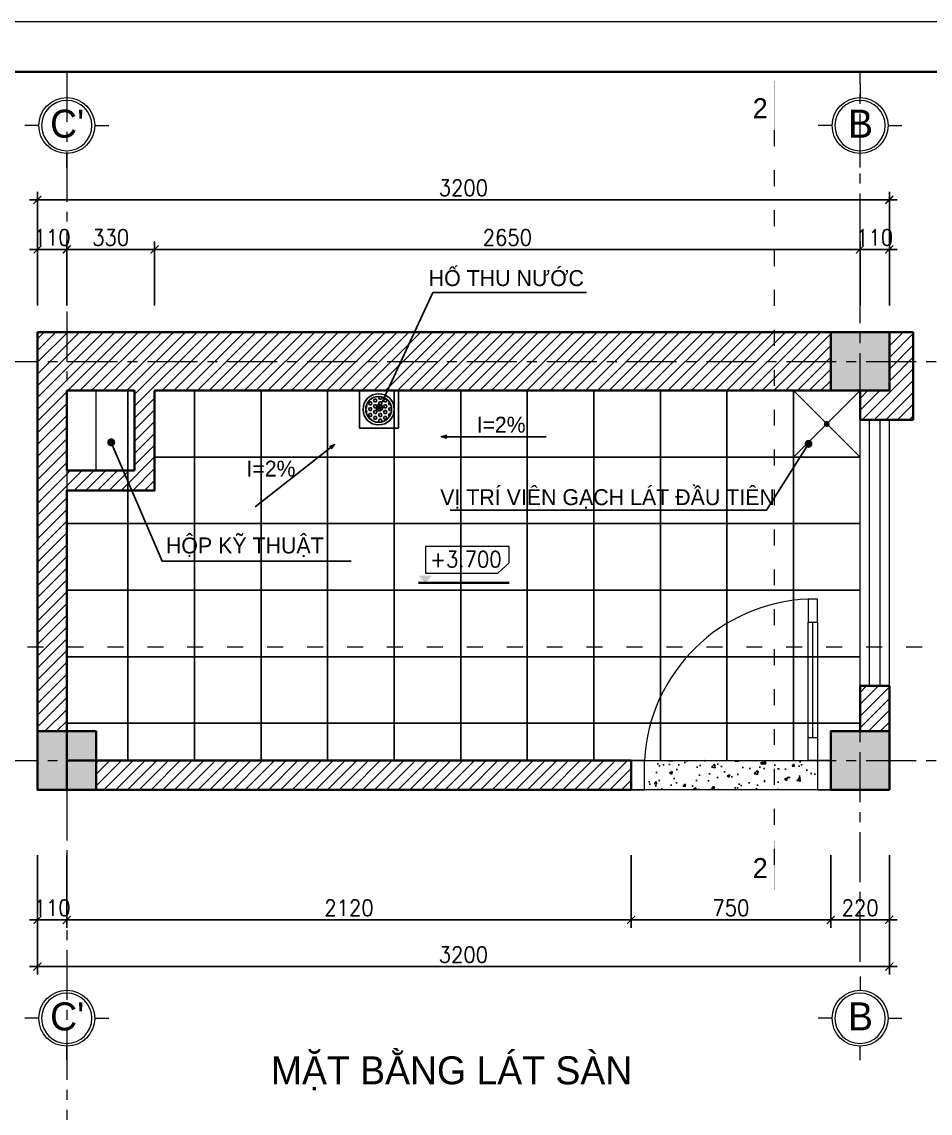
# Model space of a CAD drawing. Header units: millimetres. Extents: x -529782 to -142003, y -492574 to -273331.
# Drawn here: x -240001 to -236589, y -448424 to -444323 of the extents above; entities that cross this region are included whole.
import ezdxf
from ezdxf.enums import TextEntityAlignment as Align

# ---------------------------------------------------------------- set-up
doc = ezdxf.new("R2010")
doc.units = ezdxf.units.MM
doc.header["$LTSCALE"] = 500
doc.header["$MEASUREMENT"] = 0
doc.header["$PDMODE"] = 3
doc.linetypes.add('ACAD_ISO03W100', pattern=[30, 12, -18])
doc.linetypes.add('CENTER', pattern=[2, 1.25, -0.25, 0.25, -0.25])
doc.layers.get('0').update_dxf_attribs({"linetype": 'CONTINUOUS', "lineweight": 13})
doc.layers.get('Defpoints').update_dxf_attribs({"color": 255, "linetype": 'CONTINUOUS', "lineweight": 13})
for name, color, linetype, lineweight in [('1.cat 30', 30, 'CONTINUOUS', 35), ('1.cot', 2, 'CONTINUOUS', 35), ('2.thay 145', 145, 'CONTINUOUS', 18), ('3.manh 08', 8, 'CONTINUOUS', 9), ('7.tim 67', 67, 'CENTER', 9), ('8.vat lieu 08', 8, 'CONTINUOUS', 5), ('9.text \xad white', 7, 'CONTINUOUS', 15), ('CA.dim 08', 251, 'CONTINUOUS', 13), ('CA.manh 08', 8, 'CONTINUOUS', 9), ('CA.thay 145', 145, 'CONTINUOUS', 18), ('Dim', 145, 'CONTINUOUS', 15), ('noithat', 15, 'CONTINUOUS', 9)]:
    doc.layers.add(name, color=color, linetype=linetype, lineweight=lineweight)
for name, color, linetype in [('Furniture', 155, 'CONTINUOUS'), ('HACH', 250, 'CONTINUOUS'), ('TEXT', 3, 'CONTINUOUS'), ('THAY', 7, 'CONTINUOUS')]:
    doc.layers.add(name, color=color, linetype=linetype)
doc.styles.add('CA.JSC1', font='')
doc.styles.add('K2', font='')
doc.styles.get("Standard").update_dxf_attribs({"font": 'txt.shx', "width": 0.9})
doc.styles.add('VnAvantH', font='')
doc.styles.get('CA.JSC1').set_extended_font_data('.VnAvantH')
doc.styles.get('K2').set_extended_font_data('.VnTeknicalH')
doc.styles.get('VnAvantH').set_extended_font_data('.VnAvantH')
doc.dimstyles.new('CA 20', dxfattribs={"dimscale": 0, "dimtxt": 35, "dimasz": 20, "dimexe": 20, "dimexo": 0, "dimgap": 10, "dimtad": 1, "dimdec": 0, "dimzin": 0, "dimdsep": 46, "dimtxsty": 'Standard', "dimblk": 'ARCHTICK', "dimcen": 0.09, "dimdle": 20, "dimclrd": 256, "dimclre": 256, "dimclrt": 7, "dimadec": 0, "dimazin": 0, "dimtfac": 1, "dimtdec": 0, "dimtix": 1, "dimtmove": 2, "dimatfit": 3, "dimldrblk": 'DOT', "dimfxl": 1, "dimtolj": 1, "dimtzin": 0, "dimarcsym": 0})
doc.dimstyles.new('CA 30', dxfattribs={"dimscale": 0, "dimtxt": 60, "dimasz": 30, "dimexe": 30, "dimexo": 0, "dimgap": 15, "dimtad": 1, "dimdec": 0, "dimzin": 0, "dimdsep": 46, "dimtxsty": 'Standard', "dimblk": 'ARCHTICK', "dimcen": 0.09, "dimdle": 30, "dimclrd": 256, "dimclre": 256, "dimclrt": 7, "dimadec": 0, "dimazin": 0, "dimtfac": 1, "dimtdec": 0, "dimtix": 1, "dimtmove": 2, "dimatfit": 3, "dimldrblk": 'DOT', "dimfxl": 1, "dimtolj": 1, "dimtzin": 0, "dimarcsym": 0})
pattern_1 = [(45, (-69118.63115961419, -65519.82577009278), (-22.09708691207961, 22.09708691207961), [])]

# ---------------------------------------------------------------- blocks, each defined once
blk = doc.blocks.new('A$C1A9D127A')
at = {"layer": 'noithat', "color": 135, "linetype": 'Continuous'}
for p, q in [((49.99985728343017, 109.9998206971213), (-0.0001427165698260069, 109.9998206971213)), ((-0.0001427165698260069, 109.9998206971213), (-0.0001427165698260069, -0.000179302878677845)), ((49.99985728343017, -0.000179302878677845), (49.99985728343017, 109.9998206971213)), ((-0.0001427165698260069, -0.000179302878677845), (49.99985728343017, -0.000179302878677845))]:
    blk.add_line(p, q, dxfattribs=at)
blk = doc.blocks.new('A$C2BDB356E')
at = {"layer": 'noithat', "color": 135, "linetype": 'Continuous'}
for p, q in [((0.0007344302721321583, 599.9999563574092), (0.0007344302721321583, 699.9999563574092)), ((0.0007344302721321583, 699.9999563574092), (40.00073443027213, 699.9999563574092)), ((40.00073443027213, 699.9999563574092), (40.00073443027213, 599.9999563574092)), ((40.00073443027213, 599.9999563574092), (0.0007344302721321583, 599.9999563574092)), ((0.0007344302721321583, 99.99995635740925), (0.0007344302721321583, -4.364259075373411e-05)), ((40.00073443027213, 99.99995635740925), (0.0007344302721321583, 99.99995635740925)), ((40.00073443027213, -4.364259075373411e-05), (40.00073443027213, 99.99995635740925)), ((0.0007344302721321583, -4.364259075373411e-05), (40.00073443027213, -4.364259075373411e-05))]:
    blk.add_line(p, q, dxfattribs=at)
at = {"layer": 'noithat', "color": 8, "linetype": 'Continuous'}
for p, q in [((0.0007344302721321583, 99.99995635740925), (0.0007344302721321583, 599.9999563574092)), ((20.00073443027213, 599.9999563574092), (20.00073443027213, 99.99995635740925)), ((40.00073443027213, 599.9999563574092), (40.00073443027213, 99.99995635740925))]:
    blk.add_line(p, q, dxfattribs=at)
at = {"layer": 'noithat', "color": 1, "linetype": 'Continuous'}
blk.add_arc((10.18820847296689, 740.3098040898665), 740.9098847954065, 272.306074052381, 356.8812333185894, dxfattribs=at)
blk = doc.blocks.new('A$C6AE226AE')
at = {"layer": 'Furniture'}
for p, q in [((1.615978544577956e-05, 140.9872102633672), (145.975153458261, 140.9872102633672)), ((1.615978544577956e-05, -1.302789314649999e-06), (1.615978544577956e-05, 140.9872102633672)), ((145.975153458261, 140.9872102633672), (145.975153458261, -1.302789314649999e-06)), ((24.67075851532718, 76.66523210458536), (27.79575851532718, 82.07789087823812)), ((27.79576113587609, 82.07789081490637), (25.53731545888877, 85.98963347357949)), ((34.04575851532718, 92.90320842554365), (37.17075851532718, 98.31586719919642)), ((37.17076113821167, 87.49054958990791), (34.04576113821167, 92.90320836356068)), ((37.17075988043507, 98.31586943968796), (43.42075988043507, 98.31586943968796)), ((37.17075988043507, 87.4905518896885), (43.42075988043507, 87.4905518896885)), ((42.09876542781421, 109.1411869896874), (43.42075988043507, 109.1411869896874)), ((43.42075851532718, 109.1411847465019), (44.36195536423838, 110.7713855087413)), ((46.54576114054362, 92.90320836490855), (43.42076114054362, 98.31586713856132)), ((43.42075851765912, 87.49054965054484), (46.54575851765912, 92.9032084241976)), ((52.79575851765912, 103.7285259715031), (55.92075851765912, 109.1411847451559)), ((55.9207611428792, 98.31586713990873), (52.7957611428792, 103.7285259135615)), ((52.79575851999471, 82.0778908755442), (55.92075851999471, 87.49054964919696)), ((55.92076114054362, 76.66523204395025), (52.79576114054362, 82.07789081760302)), ((55.92075988043507, 109.1411869896874), (62.17075988043507, 109.1411869896874)), ((55.92075988043507, 98.31586943968796), (62.17075988043507, 98.31586943968796)), ((55.92075988043507, 87.4905518896885), (62.17075988043507, 87.4905518896885)), ((65.29576114521115, 103.7285259149076), (62.17076114521115, 109.1411846885603)), ((62.17075851999471, 98.3158671965025), (65.2957585199947, 103.7285259701553)), ((65.2957611428792, 82.07789081895044), (62.1707611428792, 87.4905495926032)), ((62.17075852232665, 76.66523210054447), (65.29575852232665, 82.07789087419724)), ((71.5457585199947, 114.5538435174608), (74.15947862416215, 119.0809395346432)), ((74.67076114754309, 109.1411846899073), (71.54576114754309, 114.55384346356)), ((71.54575852232665, 92.90320842150277), (74.67075852232665, 98.31586719515553)), ((74.67076114521115, 87.49054959394925), (71.54576114521115, 92.90320836760202)), ((74.67075988043507, 109.1411869896874), (80.92075988043507, 109.1411869896874)), ((74.67075988043507, 98.31586943968796), (80.92075988043507, 98.31586943968796)), ((74.67075988043507, 87.4905518896885), (80.92075988043507, 87.4905518896885)), ((80.92075852232665, 109.1411847424611), (84.04575852232665, 114.5538435161138)), ((84.04576114754309, 92.90320836894898), (80.92076114754309, 98.31586714260175)), ((80.9207585246586, 87.49054964650259), (84.0457585246586, 92.90320842015535)), ((84.04576114987867, 114.5538434649079), (82.04330597353692, 118.0221975702098)), ((90.2957585246586, 103.7285259674609), (93.4207585246586, 109.1411847411136)), ((93.42076114987867, 98.31586714394962), (90.29576114987867, 103.7285259176024)), ((90.29575852699782, 82.0778908715024), (93.42075852699782, 87.49054964515517)), ((93.42076114754309, 76.66523204799068), (90.29576114754309, 82.07789082164345)), ((93.42075988043507, 109.1411869896874), (99.67075988043507, 109.1411869896874)), ((93.42075988043507, 98.31586943968796), (99.67075988043507, 98.31586943968796)), ((93.42075988043507, 87.4905518896885), (99.67075988043507, 87.4905518896885)), ((102.7957611522106, 103.7285259189498), (99.67076115221062, 109.1411846926026)), ((99.67075852699782, 98.3158671924607), (102.7957585269978, 103.7285259661135)), ((102.7957611498787, 82.07789082299132), (99.67076114987867, 87.49054959664409)), ((99.67075852932612, 76.66523209650359), (102.7957585293261, 82.07789087015635)), ((109.0457585293261, 92.90320841746188), (111.8901073950983, 97.82976516742883)), ((112.1707611522106, 87.4905495979915), (109.0457611522106, 92.90320837164427)), ((112.1707598804351, 87.4905518896885), (117.2287820203601, 87.4905518896885)), ((23.23027777109382, 65.83991678968778), (24.67075988043507, 65.83991678968778)), ((23.3981182137577, 76.66523433968723), (24.67075988043507, 76.66523433968723)), ((27.79576113354415, 60.42725571894925), (24.67076113354415, 65.83991449260202)), ((25.22604842218789, 55.97638733620079), (27.79575851765912, 60.42725578228101)), ((34.04575851765912, 71.25257332958654), (37.17075851765912, 76.6652321032393)), ((37.17076113587609, 65.83991449394807), (34.04576113587609, 71.25257326760084)), ((34.04575851999471, 49.60193823362761), (37.17075851999471, 55.01459700728037)), ((37.17076113354415, 44.18927939799096), (34.04576113354415, 49.60193817164372)), ((37.17075988043507, 76.66523433968723), (43.42075988043507, 76.66523433968723)), ((37.17075988043507, 65.83991678968778), (43.42075988043507, 65.83991678968778)), ((37.17075988043507, 55.01459923968832), (43.42075988043507, 55.01459923968832)), ((37.17075988043507, 44.18928168968887), (43.42075988043507, 44.18928168968887)), ((46.54576113821167, 71.25257326894962), (43.42076113821167, 76.66523204260238)), ((43.42075851999471, 65.8399145545859), (46.54575851999471, 71.25257332823867)), ((46.54576113587609, 49.60193817298978), (43.42076113587609, 55.01459694664254)), ((43.42075852232665, 44.18927945862788), (46.54575852232665, 49.60193823228065)), ((52.79575852232665, 60.42725577958618), (55.92075852232665, 65.83991455323894)), ((55.92076113821167, 55.01459694799132), (52.79576113821167, 60.42725572164409)), ((52.79575852465859, 38.7766206836277), (55.92075852465859, 44.18927945728046)), ((55.92075988043507, 76.66523433968723), (62.17075988043507, 76.66523433968723)), ((55.92075988043507, 65.83991678968778), (62.17075988043507, 65.83991678968778)), ((55.92075988043507, 55.01459923968832), (62.17075988043507, 55.01459923968832)), ((55.92075988043507, 44.18928168968887), (62.17075988043507, 44.18928168968887)), ((65.29576114054362, 60.42725572299196), (62.17076114054362, 65.83991449664472)), ((62.17075852465859, 55.01459700458599), (65.2957585246586, 60.42725577823876)), ((65.29576113821167, 38.77662062703303), (62.17076113821167, 44.18927940068579)), ((71.5457585246586, 71.25257332554429), (74.6707585246586, 76.66523209919706)), ((74.6707611428792, 65.83991449799214), (71.5457611428792, 71.2525732716449)), ((71.54575852699782, 49.60193822958581), (74.67075852699782, 55.01459700323858)), ((74.67076114054362, 44.18927940203366), (71.54576114054362, 49.60193817568643)), ((74.67075988043507, 76.66523433968723), (80.92075988043507, 76.66523433968723)), ((74.67075988043507, 65.83991678968778), (80.92075988043507, 65.83991678968778)), ((74.67075988043507, 55.01459923968832), (80.92075988043507, 55.01459923968832)), ((74.67075988043507, 44.18928168968887), (80.92075988043507, 44.18928168968887)), ((84.04576114521115, 71.25257327299096), (80.92076114521115, 76.66523204664372)), ((80.92075852699782, 65.83991455054411), (84.04575852699782, 71.25257332419687)), ((84.0457611428792, 49.60193817703384), (80.9207611428792, 55.01459695068661)), ((80.92075852932612, 44.18927945458699), (84.04575852932612, 49.60193822823976)), ((90.29575852932612, 60.42725577554529), (93.42075852932612, 65.83991454919806)), ((93.42076114521115, 55.01459695203266), (90.29576114521115, 60.42725572568543)), ((90.2957585316617, 38.7766206795859), (93.4207585316617, 44.18927945323867)), ((93.42075988043507, 76.66523433968723), (99.67075988043507, 76.66523433968723)), ((93.42075988043507, 65.83991678968778), (99.67075988043507, 65.83991678968778)), ((93.42075988043507, 55.01459923968832), (99.67075988043507, 55.01459923968832)), ((93.42075988043507, 44.18928168968887), (99.67075988043507, 44.18928168968887)), ((102.7957611475431, 60.42725572703239), (99.67076114754309, 65.83991450068515)), ((99.6707585316617, 55.0145970005442), (102.7957585316617, 60.42725577419696)), ((102.7957611452111, 38.77662063107437), (99.67076114521115, 44.18927940472713)), ((109.0457585316617, 71.2525733215025), (112.1707585316617, 76.66523209515526)), ((112.1707611498787, 65.83991450203303), (109.0457611498787, 71.25257327568579)), ((109.0457585339936, 49.60193822554447), (112.1707585339936, 55.01459699919724)), ((112.1707611475431, 44.18927940607409), (109.0457611475431, 49.60193817972686)), ((112.1707598804351, 76.66523433968723), (118.4207598804351, 76.66523433968723)), ((112.1707598804351, 65.83991678968778), (118.4207598804351, 65.83991678968778)), ((112.1707598804351, 55.01459923968832), (117.7596429592559, 55.01459923968832)), ((112.1707598804351, 44.18928168968887), (112.5594892210393, 44.18928168968887)), ((120.1930389306581, 73.59555689329136), (118.4207611522106, 76.66523205068597)), ((118.4207585339936, 65.83991454650277), (120.2694843120116, 69.04200152329076)), ((40.23575319396332, 33.3639641396876), (43.42075988043507, 33.3639641396876)), ((45.75098978014285, 29.32788744152094), (43.42076113354415, 33.36396185068543)), ((55.92076113587609, 33.36396185203148), (52.79576113587609, 38.77662062568425)), ((55.92075988043507, 33.3639641396876), (62.17075988043507, 33.3639641396876)), ((62.17075852699782, 33.36396190862752), (65.29575852699782, 38.77662068228028)), ((71.54575852932612, 27.9513031336287), (74.67075852932612, 33.36396190728146)), ((74.67076113821167, 22.53864430607473), (71.54576113821167, 27.9513030797275)), ((74.67075988043507, 33.3639641396876), (80.92075988043507, 33.3639641396876)), ((74.67075988043507, 22.53864658968814), (79.74245503910424, 22.53864658968814)), ((84.04576114054362, 27.95130308107537), (80.92076114054362, 33.36396185472813)), ((81.05990575484611, 22.77965441891502), (84.0457585316617, 27.95130313228037)), ((93.4207611428792, 33.36396185607555), (90.2957611428792, 38.77662062972831)), ((93.42075988043507, 33.3639641396876), (99.67075988043507, 33.3639641396876)), ((99.67075853399365, 33.36396190458618), (102.7957585339936, 38.77662067823894)), ((145.975153458261, -1.302789314649999e-06), (1.615978544577956e-05, -1.302789314649999e-06))]:
    blk.add_line(p, q, dxfattribs=at)
for radius in [58.63567904508899, 48.64260077431322]:
    blk.add_circle((71.64883454011579, 70.5031742878491), radius, dxfattribs=at)
blk = doc.blocks.new('_ArchTick')
at = {"color": 1, "linetype": 'ByBlock', "const_width": 0.150000081}
blk.add_lwpolyline([(-0.5000002699998731, -0.5000002699998731), (0.5000002699998731, 0.5000002699998731)], dxfattribs=at)
blk = doc.blocks.new('khung co loan')
at = {"layer": '1.cat 30'}
blk.add_lwpolyline([(1158.281703106128, -14553.47590842255), (1158.281703106128, -303.4759079545038), (20658.28170374641, -303.4759079545038), (20658.28170374641, -14553.47590842255)], close=True, dxfattribs=at)
at = {"layer": '3.manh 08'}
blk.add_lwpolyline([(0, -14850.00000048772), (21000.00000000023, -14850.00000048772), (21000.00000000023, -4.877219907939434e-07), (0, -4.877219907939434e-07)], close=True, dxfattribs=at)
blk = doc.blocks.new('A$C41BA5761')
at = {"layer": '2.thay 145'}
blk.add_lwpolyline([(839.9994073519047, 524.9998310285737, -3898660.642287513), (839.9994073521084, 525.0001542164828, 1.154242490888426e-06), (839.9994073524431, 524.9999926225864, 1.154242490888426e-06)], format="xyb", dxfattribs=at)
at = {"layer": '3.manh 08'}
for p, q in [((524.9994049160159, 1050.000159478077), (524.9994049160159, 875.0001713204256)), ((174.9994048396911, 525.0001523148676), (-0.000583361616008915, 525.0001523148676)), ((874.9994049923262, 525.0001523148676), (1049.999393193633, 525.0001523148676)), ((524.9994049160159, 0.0001831847475841641), (524.9994049160159, 175.000171342399))]:
    blk.add_line(p, q, dxfattribs=at)
blk.add_arc((524.9994049160159, 525.0001713313977), 349.9999999890093, 359.9999968883953, 359.9999381014106, dxfattribs=at)
blk = doc.blocks.new('ki hieu cost')
at = {"layer": '1.cat 30'}
blk.add_line((-119312.6479903211, -196389.5266377838), (-118175.9534743076, -196389.5266377837), dxfattribs=at)
at = {"layer": '3.manh 08'}
blk.add_lwpolyline([(-119227.225577535, -195933.8747298737), (-119227.225577535, -196268.1983629046), (-118320.4604987512, -196268.1983629046), (-118175.9534743076, -196138.8011558482), (-118175.9534743076, -195933.8747298737)], close=True, dxfattribs=at)
blk.add_solid([(-119312.6479903211, -196299.0221607631), (-119141.803164749, -196299.0221607631), (-119227.225577535, -196389.5266377839)], dxfattribs=at)
blk = doc.blocks.new('bb')
at = {"layer": 'Dim'}
h = blk.add_hatch(color=1, dxfattribs=at)
edge = h.paths.add_edge_path()
edge.add_arc((0, 1.164153218269348e-10), 29.40240353671466, 0, 360)
at = {"layer": 'Dim', "color": 1}
for points in [[(0, 1.164153218269348e-10, 0, 0, 0), (0, 583.9412965970114, 90, 0, 0), (0, 784.8739543722477, 0, 0, 0)], [(0, 1.164153218269348e-10, 0, 0, 0), (583.941296596895, 1.164153218269348e-10, 90, 0, 0), (784.8739543720149, 1.164153218269348e-10, 0, 0, 0)]]:
    blk.add_lwpolyline(points, format="xyseb", dxfattribs=at)
blk.add_circle((0, 1.164153218269348e-10), 29.40240353671466, dxfattribs=at)
blk = doc.blocks.new('*D710')
at = {"layer": 'CA.dim 08', "lineweight": -2, "transparency": 16777216}
for p, q in [((-239942.0756764172, -445389.4751542008), (-239942.0756764172, -445148.4578461078)), ((-239832.0756764172, -445389.4751542008), (-239832.0756764172, -445148.4578461078)), ((-239942.0756764172, -445178.4578461078), (-239972.0756764172, -445178.4578461078)), ((-239942.0756764172, -445178.4578461078), (-239832.0756764172, -445178.4578461078)), ((-239832.0756764172, -445178.4578461078), (-239802.0756764172, -445178.4578461078))]:
    blk.add_line(p, q, dxfattribs=at)
at = {"layer": 'Defpoints', "color": 0, "transparency": 16777216}
for p in [(-239832.0756764172, -445178.4578461078), (-239942.0756764172, -445389.4751542008), (-239832.0756764172, -445389.4751542008)]:
    blk.add_point(p, dxfattribs=at)
at = {"layer": 'CA.dim 08', "lineweight": -2, "transparency": 16777216, "xscale": 30, "yscale": 30, "zscale": 30}
blk.add_blockref('_ArchTick', (-239942.0756764172, -445178.4578461078), dxfattribs=at)
at = {"layer": 'CA.dim 08', "lineweight": -2, "transparency": 16777216, "xscale": 30, "yscale": 30, "zscale": 30, "rotation": 180}
blk.add_blockref('_ArchTick', (-239832.0756764172, -445178.4578461078), dxfattribs=at)
at = {"layer": 'CA.dim 08', "color": 7, "transparency": 16777216, "insert": (-239887.0756764172, -445133.4578461078), "char_height": 60, "attachment_point": 5}
blk.add_mtext('\\A1;110', dxfattribs=at)
blk = doc.blocks.new('_DOT')
at = {"color": 1, "linetype": 'ByBlock'}
blk.add_line((-0.5, 0), (-1, 0), dxfattribs=at)
at = {"color": 1, "linetype": 'ByBlock', "const_width": 0.5}
blk.add_lwpolyline([(-0.25, 0, 1), (0.25, 0, 1)], format="xyb", close=True, dxfattribs=at)
blk = doc.blocks.new('*D711')
at = {"layer": 'CA.dim 08', "lineweight": -2, "transparency": 16777216}
for p, q in [((-239832.0756764172, -445389.4751542008), (-239832.0756764172, -445148.4578461078)), ((-239502.0756764172, -445389.4751542008), (-239502.0756764172, -445148.4578461078)), ((-239862.0756764172, -445178.4578461078), (-239472.0756764172, -445178.4578461078))]:
    blk.add_line(p, q, dxfattribs=at)
at = {"layer": 'Defpoints', "color": 0, "transparency": 16777216}
for p in [(-239502.0756764172, -445178.4578461078), (-239832.0756764172, -445389.4751542008), (-239502.0756764172, -445389.4751542008)]:
    blk.add_point(p, dxfattribs=at)
at = {"layer": 'CA.dim 08', "lineweight": -2, "transparency": 16777216, "xscale": 30, "yscale": 30, "zscale": 30, "rotation": 180}
blk.add_blockref('_ArchTick', (-239832.0756764172, -445178.4578461078), dxfattribs=at)
at = {"layer": 'CA.dim 08', "lineweight": -2, "transparency": 16777216, "xscale": 30, "yscale": 30, "zscale": 30}
blk.add_blockref('_ArchTick', (-239502.0756764172, -445178.4578461078), dxfattribs=at)
at = {"layer": 'CA.dim 08', "color": 7, "transparency": 16777216, "insert": (-239667.0756764172, -445133.4578461078), "char_height": 60, "attachment_point": 5}
blk.add_mtext('\\A1;330', dxfattribs=at)
blk = doc.blocks.new('*D712')
at = {"layer": 'CA.dim 08', "lineweight": -2, "transparency": 16777216}
for p, q in [((-239502.0756764172, -445389.4751542008), (-239502.0756764172, -445148.4578461078)), ((-236852.0756764172, -445389.4751542008), (-236852.0756764172, -445148.4578461078)), ((-239532.0756764172, -445178.4578461078), (-236822.0756764172, -445178.4578461078))]:
    blk.add_line(p, q, dxfattribs=at)
at = {"layer": 'Defpoints', "color": 0, "transparency": 16777216}
for p in [(-236852.0756764172, -445178.4578461078), (-239502.0756764172, -445389.4751542008), (-236852.0756764172, -445389.4751542008)]:
    blk.add_point(p, dxfattribs=at)
at = {"layer": 'CA.dim 08', "lineweight": -2, "transparency": 16777216, "xscale": 30, "yscale": 30, "zscale": 30, "rotation": 180}
blk.add_blockref('_ArchTick', (-239502.0756764172, -445178.4578461078), dxfattribs=at)
at = {"layer": 'CA.dim 08', "lineweight": -2, "transparency": 16777216, "xscale": 30, "yscale": 30, "zscale": 30}
blk.add_blockref('_ArchTick', (-236852.0756764172, -445178.4578461078), dxfattribs=at)
at = {"layer": 'CA.dim 08', "color": 7, "transparency": 16777216, "insert": (-238177.0756764172, -445133.4578461078), "char_height": 60, "attachment_point": 5}
blk.add_mtext('\\A1;2650', dxfattribs=at)
blk = doc.blocks.new('*D713')
at = {"layer": 'CA.dim 08', "lineweight": -2, "transparency": 16777216}
for p, q in [((-236852.0756764172, -445389.4751542008), (-236852.0756764172, -445148.4578461078)), ((-236742.0756764173, -445389.4751542008), (-236742.0756764173, -445148.4578461078)), ((-236852.0756764172, -445178.4578461078), (-236882.0756764172, -445178.4578461078)), ((-236852.0756764172, -445178.4578461078), (-236742.0756764173, -445178.4578461078)), ((-236742.0756764173, -445178.4578461078), (-236712.0756764173, -445178.4578461078))]:
    blk.add_line(p, q, dxfattribs=at)
at = {"layer": 'Defpoints', "color": 0, "transparency": 16777216}
for p in [(-236742.0756764173, -445178.4578461078), (-236852.0756764172, -445389.4751542008), (-236742.0756764173, -445389.4751542008)]:
    blk.add_point(p, dxfattribs=at)
at = {"layer": 'CA.dim 08', "lineweight": -2, "transparency": 16777216, "xscale": 30, "yscale": 30, "zscale": 30}
blk.add_blockref('_ArchTick', (-236852.0756764172, -445178.4578461078), dxfattribs=at)
at = {"layer": 'CA.dim 08', "lineweight": -2, "transparency": 16777216, "xscale": 30, "yscale": 30, "zscale": 30, "rotation": 180}
blk.add_blockref('_ArchTick', (-236742.0756764173, -445178.4578461078), dxfattribs=at)
at = {"layer": 'CA.dim 08', "color": 7, "transparency": 16777216, "insert": (-236797.0756764172, -445133.4578461078), "char_height": 60, "attachment_point": 5}
blk.add_mtext('\\A1;110', dxfattribs=at)
blk = doc.blocks.new('*D714')
at = {"layer": 'CA.dim 08', "lineweight": -2, "transparency": 16777216}
for p, q in [((-239942.0756764172, -445389.4751542008), (-239942.0756764172, -444962.0654959329)), ((-236742.0756764173, -445389.4751542008), (-236742.0756764173, -444962.0654959329)), ((-239972.0756764172, -444992.0654959329), (-236712.0756764173, -444992.0654959329))]:
    blk.add_line(p, q, dxfattribs=at)
at = {"layer": 'Defpoints', "color": 0, "transparency": 16777216}
for p in [(-236742.0756764173, -444992.0654959329), (-239942.0756764172, -445389.4751542008), (-236742.0756764173, -445389.4751542008)]:
    blk.add_point(p, dxfattribs=at)
at = {"layer": 'CA.dim 08', "lineweight": -2, "transparency": 16777216, "xscale": 30, "yscale": 30, "zscale": 30, "rotation": 180}
blk.add_blockref('_ArchTick', (-239942.0756764172, -444992.0654959329), dxfattribs=at)
at = {"layer": 'CA.dim 08', "lineweight": -2, "transparency": 16777216, "xscale": 30, "yscale": 30, "zscale": 30}
blk.add_blockref('_ArchTick', (-236742.0756764173, -444992.0654959329), dxfattribs=at)
at = {"layer": 'CA.dim 08', "color": 7, "transparency": 16777216, "insert": (-238342.0756764172, -444947.0654959329), "char_height": 60, "attachment_point": 5}
blk.add_mtext('\\A1;3200', dxfattribs=at)
blk = doc.blocks.new('*D726')
at = {"layer": 'CA.dim 08', "lineweight": -2, "transparency": 16777216}
for p, q in [((-239942.0756764172, -447455.0453740696), (-239942.0756764172, -447727.7751156164)), ((-239832.0756764172, -447455.0453740696), (-239832.0756764172, -447727.7751156164)), ((-239942.0756764172, -447697.7751156164), (-239972.0756764172, -447697.7751156164)), ((-239942.0756764172, -447697.7751156164), (-239832.0756764172, -447697.7751156164)), ((-239832.0756764172, -447697.7751156164), (-239802.0756764172, -447697.7751156164))]:
    blk.add_line(p, q, dxfattribs=at)
at = {"layer": 'Defpoints', "color": 0, "transparency": 16777216}
for p in [(-239942.0756764172, -447455.0453740696), (-239832.0756764172, -447455.0453740696), (-239832.0756764172, -447697.7751156164)]:
    blk.add_point(p, dxfattribs=at)
at = {"layer": 'CA.dim 08', "lineweight": -2, "transparency": 16777216, "xscale": 30, "yscale": 30, "zscale": 30}
blk.add_blockref('_ArchTick', (-239942.0756764172, -447697.7751156164), dxfattribs=at)
at = {"layer": 'CA.dim 08', "lineweight": -2, "transparency": 16777216, "xscale": 30, "yscale": 30, "zscale": 30, "rotation": 180}
blk.add_blockref('_ArchTick', (-239832.0756764172, -447697.7751156164), dxfattribs=at)
at = {"layer": 'CA.dim 08', "color": 7, "transparency": 16777216, "insert": (-239887.0756764172, -447652.7751156164), "char_height": 60, "attachment_point": 5}
blk.add_mtext('\\A1;110', dxfattribs=at)
blk = doc.blocks.new('*D727')
at = {"layer": 'CA.dim 08', "lineweight": -2, "transparency": 16777216}
for p, q in [((-239832.0756764172, -447455.0453740696), (-239832.0756764172, -447727.7751156164)), ((-237712.0756764172, -447455.0453740696), (-237712.0756764172, -447727.7751156164)), ((-239862.0756764172, -447697.7751156164), (-237682.0756764172, -447697.7751156164))]:
    blk.add_line(p, q, dxfattribs=at)
at = {"layer": 'Defpoints', "color": 0, "transparency": 16777216}
for p in [(-239832.0756764172, -447455.0453740696), (-237712.0756764172, -447455.0453740696), (-237712.0756764172, -447697.7751156164)]:
    blk.add_point(p, dxfattribs=at)
at = {"layer": 'CA.dim 08', "lineweight": -2, "transparency": 16777216, "xscale": 30, "yscale": 30, "zscale": 30, "rotation": 180}
blk.add_blockref('_ArchTick', (-239832.0756764172, -447697.7751156164), dxfattribs=at)
at = {"layer": 'CA.dim 08', "lineweight": -2, "transparency": 16777216, "xscale": 30, "yscale": 30, "zscale": 30}
blk.add_blockref('_ArchTick', (-237712.0756764172, -447697.7751156164), dxfattribs=at)
at = {"layer": 'CA.dim 08', "color": 7, "transparency": 16777216, "insert": (-238772.0756764172, -447652.7751156164), "char_height": 60, "attachment_point": 5}
blk.add_mtext('\\A1;2120', dxfattribs=at)
blk = doc.blocks.new('*D728')
at = {"layer": 'CA.dim 08', "lineweight": -2, "transparency": 16777216}
for p, q in [((-237712.0756764172, -447455.0453740696), (-237712.0756764172, -447727.7751156164)), ((-236962.0756764172, -447455.0453740696), (-236962.0756764172, -447727.7751156164)), ((-237742.0756764172, -447697.7751156164), (-236932.0756764172, -447697.7751156164))]:
    blk.add_line(p, q, dxfattribs=at)
at = {"layer": 'Defpoints', "color": 0, "transparency": 16777216}
for p in [(-237712.0756764172, -447455.0453740696), (-236962.0756764172, -447455.0453740696), (-236962.0756764172, -447697.7751156164)]:
    blk.add_point(p, dxfattribs=at)
at = {"layer": 'CA.dim 08', "lineweight": -2, "transparency": 16777216, "xscale": 30, "yscale": 30, "zscale": 30, "rotation": 180}
blk.add_blockref('_ArchTick', (-237712.0756764172, -447697.7751156164), dxfattribs=at)
at = {"layer": 'CA.dim 08', "lineweight": -2, "transparency": 16777216, "xscale": 30, "yscale": 30, "zscale": 30}
blk.add_blockref('_ArchTick', (-236962.0756764172, -447697.7751156164), dxfattribs=at)
at = {"layer": 'CA.dim 08', "color": 7, "transparency": 16777216, "insert": (-237337.0756764172, -447652.7751156164), "char_height": 60, "attachment_point": 5}
blk.add_mtext('\\A1;750', dxfattribs=at)
blk = doc.blocks.new('*D729')
at = {"layer": 'CA.dim 08', "lineweight": -2, "transparency": 16777216}
for p, q in [((-236962.0756764172, -447455.0453740696), (-236962.0756764172, -447727.7751156164)), ((-236742.0756764172, -447455.0453740696), (-236742.0756764172, -447727.7751156164)), ((-236992.0756764172, -447697.7751156164), (-236712.0756764172, -447697.7751156164))]:
    blk.add_line(p, q, dxfattribs=at)
at = {"layer": 'Defpoints', "color": 0, "transparency": 16777216}
for p in [(-236962.0756764172, -447455.0453740696), (-236742.0756764172, -447455.0453740696), (-236742.0756764172, -447697.7751156164)]:
    blk.add_point(p, dxfattribs=at)
at = {"layer": 'CA.dim 08', "lineweight": -2, "transparency": 16777216, "xscale": 30, "yscale": 30, "zscale": 30, "rotation": 180}
blk.add_blockref('_ArchTick', (-236962.0756764172, -447697.7751156164), dxfattribs=at)
at = {"layer": 'CA.dim 08', "lineweight": -2, "transparency": 16777216, "xscale": 30, "yscale": 30, "zscale": 30}
blk.add_blockref('_ArchTick', (-236742.0756764172, -447697.7751156164), dxfattribs=at)
at = {"layer": 'CA.dim 08', "color": 7, "transparency": 16777216, "insert": (-236852.0756764172, -447652.7751156164), "char_height": 60, "attachment_point": 5}
blk.add_mtext('\\A1;220', dxfattribs=at)
blk = doc.blocks.new('*D730')
at = {"layer": 'CA.dim 08', "lineweight": -2, "transparency": 16777216}
for p, q in [((-239942.0756764172, -447455.0453740696), (-239942.0756764172, -447903.7791647395)), ((-236742.0756764172, -447455.0453740696), (-236742.0756764172, -447903.7791647395)), ((-239972.0756764172, -447873.7791647395), (-236712.0756764172, -447873.7791647395))]:
    blk.add_line(p, q, dxfattribs=at)
at = {"layer": 'Defpoints', "color": 0, "transparency": 16777216}
for p in [(-239942.0756764172, -447455.0453740696), (-236742.0756764172, -447455.0453740696), (-236742.0756764172, -447873.7791647395)]:
    blk.add_point(p, dxfattribs=at)
at = {"layer": 'CA.dim 08', "lineweight": -2, "transparency": 16777216, "xscale": 30, "yscale": 30, "zscale": 30, "rotation": 180}
blk.add_blockref('_ArchTick', (-239942.0756764172, -447873.7791647395), dxfattribs=at)
at = {"layer": 'CA.dim 08', "lineweight": -2, "transparency": 16777216, "xscale": 30, "yscale": 30, "zscale": 30}
blk.add_blockref('_ArchTick', (-236742.0756764172, -447873.7791647395), dxfattribs=at)
at = {"layer": 'CA.dim 08', "color": 7, "transparency": 16777216, "insert": (-238342.0756764172, -447828.7791647395), "char_height": 60, "attachment_point": 5}
blk.add_mtext('\\A1;3200', dxfattribs=at)
blk = doc.blocks.new('DOT')
at = {"layer": 'THAY', "color": 0, "linetype": 'ByBlock'}
blk.add_line((-0.5, 0), (-1, 0), dxfattribs=at)
at = {"layer": 'THAY', "color": 0, "linetype": 'ByBlock', "const_width": 0.5}
blk.add_lwpolyline([(-0.25, 0, 1), (0.25, 0, 1)], format="xyb", close=True, dxfattribs=at)

msp = doc.modelspace()

# ---------------------------------------------------------------- hatches: boundary and pattern name
at = {"layer": '1.cot'}
for points in [[(-236962.0756764173, -445489.0425748245), (-236962.0756764173, -445709.0425748245), (-236742.0756764173, -445709.0425748245), (-236742.0756764173, -445489.0425748245)], [(-239942.0756764172, -446989.0425748252), (-239942.0756764172, -447209.0425748252), (-239722.0756764172, -447209.0425748252), (-239722.0756764172, -446989.0425748252)], [(-236962.0756764172, -446989.0425748245), (-236962.0756764172, -447209.0425748245), (-236742.0756764172, -447209.0425748245), (-236742.0756764172, -446989.0425748245)]]:
    msp.add_hatch(color=256, dxfattribs=at).paths.add_polyline_path(points)
at = {"layer": 'HACH'}
h = msp.add_hatch(dxfattribs=at)
h.set_pattern_fill('ANSI31', color=256, scale=250, style=0)
h.set_pattern_definition(pattern_1)
h.paths.add_polyline_path([(-239942.0756764172, -445489.0425748245), (-239942.0756764172, -446989.0425748252), (-239832.0756764172, -446989.0425748253), (-239832.0756764172, -446084.0425748245), (-239502.0756764172, -446084.0425748245), (-239502.0756764172, -445709.0425748245), (-236962.0756764173, -445709.0425748243), (-236962.0756764173, -445489.0425748245)])
h.paths.add_polyline_path([(-239577.0756764172, -445709.0425748245), (-239832.0756764172, -445709.0425748245), (-239832.0756764172, -446009.0425748245), (-239577.0756764172, -446009.0425748245)], flags=17)
h = msp.add_hatch(dxfattribs=at)
h.set_pattern_fill('ANSI31', color=256, scale=250, style=0)
h.set_pattern_definition(pattern_1)
h.paths.add_polyline_path([(-236652.0756764172, -445489.0425748245), (-236742.0756764173, -445489.0425748245), (-236742.0756764173, -445709.0425748245), (-236852.0756764172, -445709.0425748245), (-236852.0756764172, -445819.0425748245), (-236652.0756764172, -445819.0425748245)])
h = msp.add_hatch(dxfattribs=at)
h.set_pattern_fill('ANSI31', color=256, scale=250, style=0)
h.set_pattern_definition(pattern_1)
h.paths.add_polyline_path([(-236742.0756764172, -446819.0425748245), (-236852.0756764172, -446819.0425748245), (-236852.0756764172, -446989.0425748245), (-236742.0756764172, -446989.0425748245)])
h = msp.add_hatch(dxfattribs=at)
h.set_pattern_fill('ANSI31', color=256, scale=250, style=0)
h.set_pattern_definition(pattern_1)
h.paths.add_polyline_path([(-239722.0756764172, -447099.0425748245), (-239722.0756764172, -447209.0425748246), (-237712.0756764172, -447209.0425748245), (-237712.0756764172, -447099.0425748245)])
h = msp.add_hatch(dxfattribs=at)
h.set_pattern_fill('AR-CONC', color=256, scale=15, style=0)
h.set_pattern_definition([(49.99999999999999, (-69118.63115961419, -65519.82577009278), (107.589027390113, -9.412820247389266), [11.25, -123.75]), (355, (-69118.63115961419, -65519.82577009278), (-20.81270004195, 112.8288200550018), [9, -99]), (100.4514, (-69109.6654076142, -65520.61017109279), (86.77640725710323, 103.415931309143), [9.561028499999987, -105.1713167999999]), (46.18420000000001, (-69118.63115961419, -65489.82577009278), (160.0861572938467, -24.82785214935271), [16.875, -185.625]), (96.6356, (-69105.2906478642, -65491.89476614277), (140.1994058323055, 146.1176806350663), [14.3415432, -157.75695]), (351.1842, (-69118.63115961419, -65489.82577009278), (140.1992917700441, 146.1177901387987), [13.5, -148.5]), (21, (-69103.63115961419, -65497.32577009278), (89.53605781776925, -60.39283359980082), [11.25, -123.75]), (326.0000000000001, (-69103.63115961419, -65497.32577009278), (36.49729978823726, 108.772506757028), [9, -99]), (71.4514, (-69096.16982466419, -65502.35851099278), (126.0333942872235, 48.37957450649286), [9.5610285, -105.1713168]), (37.50000000000001, (-69118.63115961419, -65519.82577009278), (1.8239782975936, 49.93407807469672), [0, -97.8, 0, -100.5, 0, -99.375]), (7.499999999999999, (-69118.63115961419, -65519.82577009278), (39.46043061632229, 59.16175678235403), [0, -57.3, 0, -95.55, 0, -37.875]), (327.5, (-69152.0811596142, -65519.82577009278), (80.07336542586137, -3.38323076015697), [0, -37.5, 0, -117, 0, -155.25]), (317.5, (-69167.0811596142, -65519.82577009278), (87.47792540135794, 15.01574734984765), [0, -48.75, 0, -77.69999999999999, 0, -110.25])])
h.paths.add_polyline_path([(-237662.0756764172, -447099.0425748245), (-237662.0756764172, -447209.0425748245), (-237012.0756764172, -447209.0425748246), (-237012.0756764172, -447099.0425748462), (-237046.7423430851, -447099.0425748462)])

# ---------------------------------------------------------------- linework, layer by layer
at = {"layer": '1.cat 30'}
for p, q in [((-239942.0756764172, -445489.0425748245), (-236652.0756764172, -445489.0425748245)), ((-239942.0756764172, -447209.0425748245), (-239942.0756764172, -445489.0425748245)), ((-236962.0756764173, -445709.0425748245), (-236962.0756764173, -445489.0425748245)), ((-236742.0756764172, -445709.0425748243), (-236742.0756764173, -445489.0425748245)), ((-236652.0756764172, -445819.0425748245), (-236652.0756764172, -445489.0425748245)), ((-239832.0756764172, -445709.0425748245), (-239577.0756764172, -445709.0425748245)), ((-239832.0756764172, -446009.0425748245), (-239832.0756764172, -445709.0425748245)), ((-239577.0756764172, -446009.0425748245), (-239577.0756764172, -445709.0425748245)), ((-239502.0756764172, -445709.0425748245), (-236962.0756764173, -445709.0425748243)), ((-236852.0756764172, -445819.0425748245), (-236852.0756764172, -445709.0425748245)), ((-236652.0756764172, -445819.0425748245), (-236852.0756764172, -445819.0425748245)), ((-239577.0756764172, -446009.0425748245), (-239832.0756764172, -446009.0425748245)), ((-239832.0756764172, -447099.0425748245), (-239832.0756764172, -446084.0425748245)), ((-236742.0756764172, -446819.0425748245), (-236852.0756764172, -446819.0425748245)), ((-236852.0756764172, -446819.0425748245), (-236852.0756764172, -446989.0425748245)), ((-236742.0756764172, -446989.0425748245), (-236742.0756764172, -446819.0425748245)), ((-239832.0756764172, -446989.0425748252), (-239832.0756764172, -447209.0425748252)), ((-236962.0756764172, -447209.0425748245), (-236962.0756764172, -446989.0425748245)), ((-239832.0756764172, -447099.0425748245), (-237712.0756764172, -447099.0425748245)), ((-237712.0756764172, -447209.0425748245), (-237712.0756764172, -447099.0425748245)), ((-239722.0756764172, -447209.0425748245), (-237712.0756764172, -447209.0425748245))]:
    msp.add_line(p, q, dxfattribs=at)
at = {"layer": '1.cat 30', "const_width": 1.5}
for points in [[(-237174.3794601526, -444730.7840373056), (-237174.3794601526, -444729.2840373056), (-237174.3794601526, -444727.7840373056), (-237174.3794601526, -444546.1507776034)], [(-237174.3794601526, -447586.1970909098), (-237174.3794601526, -447584.6970909098), (-237174.3794601526, -447583.1970909098), (-237174.3794601526, -447401.5638312076)]]:
    msp.add_lwpolyline(points, dxfattribs=at)
at = {"layer": '1.cat 30'}
msp.add_lwpolyline([(-239502.0756764172, -445709.0425748245), (-239502.0756764172, -446084.0425748245), (-239832.0756764172, -446084.0425748245)], dxfattribs=at)
at = {"layer": '1.cot'}
for points in [[(-236742.0756764173, -445709.0425748245), (-236742.0756764173, -445489.0425748245), (-236962.0756764173, -445489.0425748245), (-236962.0756764173, -445709.0425748245)], [(-239722.0756764172, -447209.0425748252), (-239722.0756764172, -446989.0425748252), (-239942.0756764172, -446989.0425748252), (-239942.0756764172, -447209.0425748252)], [(-236742.0756764172, -447209.0425748245), (-236742.0756764172, -446989.0425748245), (-236962.0756764172, -446989.0425748245), (-236962.0756764172, -447209.0425748245)]]:
    msp.add_lwpolyline(points, close=True, dxfattribs=at)
at = {"layer": '2.thay 145', "color": 1, "linetype": 'ACAD_ISO03W100', "ltscale": 0.01}
for p, q in [((-237174.3794601526, -444730.7840373056), (-237174.3794601526, -447502.2659514161)), ((-245679.2216896319, -446672.1795999637), (-235396.4482239224, -446672.1795999637))]:
    msp.add_line(p, q, dxfattribs=at)
at = {"layer": '2.thay 145'}
for p, q in [((-236817.0756764172, -446819.0425748245), (-236817.0756764172, -445819.0425748245)), ((-236777.0756764172, -446819.0425748245), (-236777.0756764172, -445819.0425748245))]:
    msp.add_line(p, q, dxfattribs=at)
at = {"layer": '7.tim 67', "ltscale": 0.3}
for p, q in [((-239832.0756764172, -444511.6063065612), (-239832.0756764172, -453360.3197307412)), ((-236852.0756764173, -447855.7410832264), (-236852.0756764173, -444511.6063065612)), ((-245828.7154108296, -445599.0425748245), (-235185.5452952606, -445599.0425748245)), ((-245828.7154108296, -447099.0425748245), (-235185.5452952606, -447099.0425748245))]:
    msp.add_line(p, q, dxfattribs=at)
at = {"layer": 'CA.manh 08', "color": 250}
msp.add_lwpolyline([(-236962.0756764172, -447099.0425748245), (-236962.0756764172, -447209.0425748245), (-237712.0756764172, -447209.0425748245), (-237712.0756764172, -447099.0425748245)], close=True, dxfattribs=at)
at = {"layer": 'CA.thay 145'}
for p, q in [((-239722.0756764172, -446009.0425748245), (-239722.0756764172, -445709.0425748245)), ((-239577.0756764172, -445709.0425748245), (-239577.0756764172, -446009.0425748245)), ((-236852.0756764172, -446989.0425748245), (-236852.0756764172, -445819.0425748245)), ((-236742.0756764172, -446989.0425748245), (-236742.0756764172, -445819.0425748245))]:
    msp.add_line(p, q, dxfattribs=at)
at = {"layer": 'HACH'}
for p, q in [((-239602.0756764179, -445709.0425748245), (-239602.0756764179, -447099.0425748245)), ((-239352.0756764178, -445709.0425748245), (-239352.0756764178, -447099.0425748245)), ((-239102.0756764177, -445709.0425748245), (-239102.0756764177, -447099.0425748245)), ((-238852.0756764177, -445709.0425748245), (-238852.0756764177, -447099.0425748245)), ((-238602.0756764176, -445709.0425748245), (-238602.0756764176, -447099.0425748245)), ((-238352.0756764176, -445709.0425748245), (-238352.0756764176, -447099.0425748245)), ((-238102.0756764175, -445709.0425748245), (-238102.0756764175, -447099.0425748245)), ((-237852.0756764174, -445709.0425748245), (-237852.0756764174, -447099.0425748245)), ((-237602.0756764174, -445709.0425748245), (-237602.0756764174, -447099.0425748245)), ((-237352.0756764173, -445709.0425748245), (-237352.0756764173, -447099.0425748245)), ((-237102.0756764173, -445709.0425748245), (-237102.0756764173, -447099.0425748245)), ((-237102.0756764173, -445709.0425748245), (-236852.0756764173, -445959.0425748245)), ((-236852.0756764172, -445709.0425748245), (-237102.0756764173, -445959.0425748245)), ((-236852.0756764173, -445959.0425748245), (-239502.0756764172, -445959.0425748245)), ((-236852.0756764173, -446209.0425748245), (-239832.0756764172, -446209.0425748245)), ((-236852.0756764173, -446459.0425748245), (-239832.0756764172, -446459.0425748245)), ((-236852.0756764173, -446709.0425748246), (-239832.0756764172, -446709.0425748246)), ((-236852.0756764173, -446959.0425748248), (-239832.0756764172, -446959.0425748248))]:
    msp.add_line(p, q, dxfattribs=at)

# ---------------------------------------------------------------- block references
at = {"layer": '2.thay 145'}
for name, p, xscale, yscale, zscale in [('khung co loan', (-246547.9647339482, -444323.159194944), 0.6209623455069959, 0.6209623455069959, 0.6209623455069959), ('A$C41BA5761', (-239989.5754978859, -444870.5381592168), 0.2999999999883585, 0.2999999999883585, 0.2999999999883585), ('A$C41BA5761', (-237009.5754978859, -444870.5381592168), 0.2999999999883585, 0.2999999999883585, 0.2999999999883585), ('ki hieu cost', (-202716.7979875526, -387514.8359634203), 0.2999999999883585, 0.2999999999883585, 0.2999999999883585), ('A$C41BA5761', (-239989.5754978859, -448225.3002382545), 0.2999999999883585, 0.2999999999883585, 0.2999999999883585), ('A$C41BA5761', (-237009.5754978859, -448225.3002382545), 0.2999999999883585, 0.2999999999883585, 0.2999999999883585)]:
    msp.add_blockref(name, p, dxfattribs=dict(at, xscale=xscale, yscale=yscale, zscale=zscale))
at = {"layer": 'noithat', "color": 251}
msp.add_blockref('A$C6AE226AE', (-238732.0756925769, -445850.0297850878), dxfattribs=at)
at = {"layer": 'noithat', "xscale": 0.8666666666977108, "yscale": 0.8666666666977108, "zscale": 0.8666666666977108, "rotation": 180}
msp.add_blockref('A$C2BDB356E', (-237012.075039911, -446492.3759459814), dxfattribs=at)
at = {"layer": 'noithat', "rotation": 180}
for p in [(-237662.0758191338, -447099.0427541274), (-236962.0758191338, -447099.0427541274)]:
    msp.add_blockref('A$C1A9D127A', p, dxfattribs=at)
at = {"layer": 'THAY', "xscale": -0.3015578525373712, "yscale": 0.3015578525373712, "zscale": 0.3015578525748047, "rotation": 90}
msp.add_blockref('bb', (-236977.0756764172, -445834.0425748245), dxfattribs=at)

# ---------------------------------------------------------------- texts
at = {"layer": '9.text \xad white'}
for s, height, style, p in [('2', 74.99999999967304, 'VnAvantH', (-237255.0411215361, -444685.3226194214)), ('hè thu n\xadíc', 60, 'CA.JSC1', (-238472.4437186452, -445316.2647158066)), ('vÞ trÝ viªn g¹ch l¸t ®Çu tiªn', 60, 'CA.JSC1', (-238429.2572356385, -446139.4968025354)), ('hép kü thuËt', 60, 'CA.JSC1', (-239459.67853329, -446320.9457362974)), ('2', 74.99999999967304, 'VnAvantH', (-237255.0411215361, -447540.7356730257)), ('mÆt b»ng l¸t sµn', 105, 'CA.JSC1', (-239065.2926545315, -448315.9756344943))]:
    msp.add_text(s, height=height, dxfattribs=dict(at, style=style)).set_placement(p)
at = {"layer": '9.text \xad white', "style": 'CA.JSC1'}
for s, p in [("c'", (-239830.4254864975, -444705.9881460888)), ('b', (-236850.4254864975, -444705.9881460888)), ("c'", (-239830.4254864975, -448060.7502251265)), ('b', (-236850.4254864975, -448060.7502251265))]:
    msp.add_text(s, height=104.9999929200395, dxfattribs=at).set_placement(p, align=Align.MIDDLE)
at = {"layer": '9.text \xad white', "lineweight": 100, "insert": (-238467.2614430793, -446312.7639596642), "char_height": 60, "width": 273.45, "attachment_point": 1}
msp.add_mtext('+3.700', dxfattribs=at)
at = {"layer": 'TEXT', "style": 'K2'}
for p in [(-238292.5057466342, -445867.0327389647), (-239156.833028583, -446031.9288757863)]:
    msp.add_text('i=2%%%', height=59.62880000000001, dxfattribs=at).set_placement(p)

# ---------------------------------------------------------------- dimensions: what is measured, and where the dimension line sits
at = {"layer": 'CA.dim 08'}
for base, p1, p2, picture, middle in [((-236742.0756764173, -444992.0654959329), (-239942.0756764172, -445389.4751542008), (-236742.0756764173, -445389.4751542008), '*D714', (-238342.0756764172, -444947.0654959329)), ((-239832.0756764172, -445178.4578461078), (-239942.0756764172, -445389.4751542008), (-239832.0756764172, -445389.4751542008), '*D710', (-239887.0756764172, -445133.4578461078)), ((-239502.0756764172, -445178.4578461078), (-239832.0756764172, -445389.4751542008), (-239502.0756764172, -445389.4751542008), '*D711', (-239667.0756764172, -445133.4578461078)), ((-236852.0756764172, -445178.4578461078), (-239502.0756764172, -445389.4751542008), (-236852.0756764172, -445389.4751542008), '*D712', (-238177.0756764172, -445133.4578461078)), ((-236742.0756764173, -445178.4578461078), (-236852.0756764172, -445389.4751542008), (-236742.0756764173, -445389.4751542008), '*D713', (-236797.0756764172, -445133.4578461078)), ((-239832.0756764172, -447697.7751156164), (-239942.0756764172, -447455.0453740696), (-239832.0756764172, -447455.0453740696), '*D726', (-239887.0756764172, -447652.7751156164)), ((-236742.0756764172, -447873.7791647395), (-239942.0756764172, -447455.0453740696), (-236742.0756764172, -447455.0453740696), '*D730', (-238342.0756764172, -447828.7791647395)), ((-237712.0756764172, -447697.7751156164), (-239832.0756764172, -447455.0453740696), (-237712.0756764172, -447455.0453740696), '*D727', (-238772.0756764172, -447652.7751156164)), ((-236962.0756764172, -447697.7751156164), (-237712.0756764172, -447455.0453740696), (-236962.0756764172, -447455.0453740696), '*D728', (-237337.0756764172, -447652.7751156164)), ((-236742.0756764172, -447697.7751156164), (-236962.0756764172, -447455.0453740696), (-236742.0756764172, -447455.0453740696), '*D729', (-236852.0756764172, -447652.7751156164))]:
    dim = msp.add_linear_dim(base=base, p1=p1, p2=p2, dimstyle='CA 30', override={"dimscale": 1}, dxfattribs=at)
    dim.commit()
    dim.dimension.update_dxf_attribs({"geometry": picture, "text_midpoint": middle})

# ---------------------------------------------------------------- leaders
at = {"layer": '8.vat lieu 08'}
for points in [[(-238424.543046122, -445882.2011465468), (-238030.6064019687, -445882.2011465468)], [(-238825.757567426, -445911.6156909367), (-239124.7567684045, -446145.3120516476)]]:
    msp.add_leader(points, dimstyle='CA 20', override={"dimscale": 1, "dimtad": 0, "dimldrblk": 'Open30', "dimfxl": 0}, dxfattribs=at)
at = {"layer": 'CA.dim 08'}
for points, override in [([(-238657.4049340523, -445773.3645529887), (-238457.4424578797, -445339.8237161451), (-237880.2153796246, -445339.8237161451)], {"dimscale": 1, "dimtad": 0}), ([(-239665.161629261, -445903.4514058133), (-239474.1572568456, -446349.6712174871), (-238763.5211709065, -446349.6712174871)], {"dimscale": 1, "dimtad": 0, "dimldrblk": 'DOT'}), ([(-237045.7295761055, -445909.1344226775), (-237203.8900420181, -446158.6413725904), (-238391.6382560241, -446158.6413725904)], {"dimscale": 1, "dimtad": 0})]:
    msp.add_leader(points, dimstyle='CA 30', override=override, dxfattribs=at)

doc.saveas('drawing.dxf')
